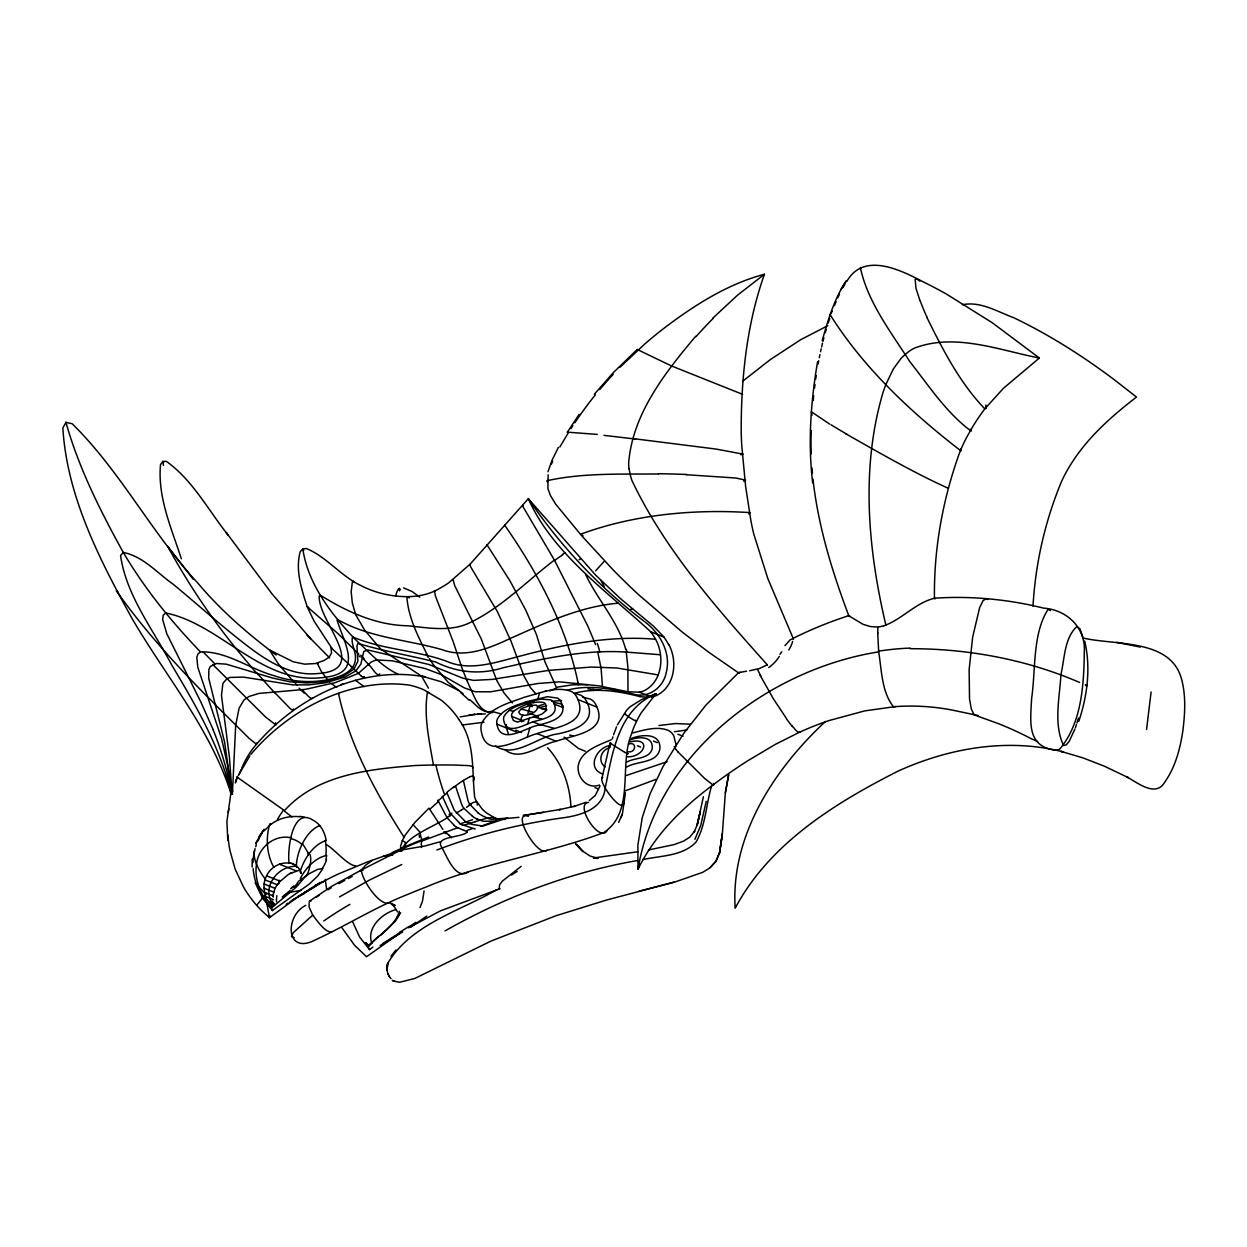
<?xml version="1.0" encoding="UTF-8"?>
<svg xmlns="http://www.w3.org/2000/svg" width="1247" height="1247" viewBox="0 0 1247 1247"><rect width="100%" height="100%" fill="white"/><g stroke="black" fill="none" stroke-linecap="round" stroke-linejoin="round"><path stroke-width="1.5" d="M252.159 867.024L252.221 859.058M279.281 880.288L279.063 883.359L277.847 884.045A44.05 30.77 -15.5 0 1 279.499 881.8M231.848 793.856L227.593 765.299L221.576 738.66L197.774 667.176L196.823 657.231L197.992 653.927L200.502 651.916C226.72 651.028 249.416 668.875 274.153 675.734C291.237 681.563 309.833 683.231 327.587 679.755C338.763 677.215 354.99 672.523 355.442 658.603C356.096 651.402 350.999 644.496 352.355 637.498L353.119 637.123C382.876 649.718 416.093 650.155 446.379 661.191C469.215 671.338 493.983 662.874 516.694 657.013C561.945 644.87 608.458 635.175 655.595 639.259C664.776 655.782 662.5 681.626 644.122 690.744A21.682 21.152 82.2 0 1 639.352 692.163L627.974 691.789L627.896 667.301L626.275 652.072C584.578 649.328 543.24 658.697 502.806 667.831C480.36 675.017 456.761 672.523 435.795 662.048C409.998 655.47 383.032 651.09 357.889 643.39L356.923 646.195L357.889 661.128L353.992 669.156L343.549 675.952L324.36 681.486L307.198 682.951L290.13 681.844L272.719 678.072L226.221 664.152L216.339 663.513L210.291 666.459L208.888 669.452L208.701 678.165L224.554 741.871L231.973 794.012M935.001 598.919L934.439 598.279C933.8 549.428 942.498 500.889 958.787 454.921A137.778 134.582 -68.1 0 1 960.486 450.541L961.297 450.666L960.876 448.982M232.394 794.183L235.683 725.224L239.112 708.14L244.007 699.972L249.041 696.45L258.986 693.426L305.39 689.357L335.537 682.561L358.388 673.364L371.123 662.063L376.033 659.959L391.994 660.77L425.352 668.626L440.861 674.424L464.352 687.892L475.123 691.726L490.585 691.82L537.94 683.496L559.451 681.844L598.778 685.819L627.974 691.789M403.42 848.178L421.548 840.743M811.189 430.589L811.002 437.791A330.439 322.755 -68.1 0 0 811.158 453.924M402.968 849.628L402.126 849.862A4.1 4.006 -68.1 0 1 401.799 851.031M496.057 820.09L495.402 818.25L486.844 813.184A45.391 44.331 -68 0 1 482.121 808.991L476.073 800.652A23.023 22.493 -68 0 1 474.655 796.942C471.709 770.864 475.497 742.339 458.958 719.613M739.268 673.333L709.091 652.493L682.639 632.4L638.76 594.85A741.061 723.837 -68.1 0 1 612.932 569.692L581.398 535.431L555.632 504.1L550.457 495.573L547.869 488.497L548.15 474.795M812 415.313L811.392 411.791L829.738 424.136M1033.015 606.167C1035.431 563.27 1045.157 520.638 1061.743 481.015C1077.938 446.286 1106.603 420.021 1136.5 397.06L1114.569 379.945C1083.004 356.19 1049.522 334.913 1013.889 317.782C997.444 311.781 980.501 300.932 962.294 304.751M725.38 792.64L728.653 774.746L725.38 792.64L722.372 833.651L719.55 852.823L715.84 861.396L709.699 868.037L702.653 872.339L675.375 881.847L606.837 899.944L555.648 915.859L490.928 941.111L414.752 978.49L399.414 982.293L393.475 980.937A12.548 1.637 58.6 0 1 392.961 980.672M424.074 890.919L422.468 901.254L420.005 907.582M1146.57 729.479L1151.09 692.007M648.549 697.291L640.054 696.637L640.147 695.405M421.252 844.328L421.47 842.208A74.274 12.408 67.7 0 0 421.439 840.961M813.215 400.505L813.683 395.704M625.433 792.78L622.456 813.636L618.668 822.412M365.48 942.638L368.644 946.302L372.089 942.841L369.018 945.226M814.54 388.066L815.008 384.419M228.295 812.467L228.825 808.773M815.725 379.026L816.224 375.534M719.55 852.823L722.372 833.651L719.722 852.122L716.199 860.789M817.58 361.692C810.784 401.643 807.822 442.545 812.67 482.901M395.845 596.269C395.704 594.367 398.526 585.56 400.412 589.691M818.126 363.921L818.702 360.742M624.217 752.003L610.048 743.118L601.896 778.377C599.745 784.441 623.734 816.177 624.014 801.556M405.493 845.045L405.275 842.317L402.345 840.478L405.415 834.804L414.783 822.568L428.968 808.134L442.872 829.364M819.31 357.686L819.903 354.631M325.95 859.744L326.652 855.458C315.366 857.593 305.328 868.458 300.34 878.512L301.119 879.369M368.676 945.413C379.182 934.704 394.972 926.287 399.399 911.323M269.882 915.579L269.43 917.698L261.667 910.669A115.332 112.651 -68.1 0 1 243.336 886.695L235.091 868.925L229.916 850.298A126.15 123.219 -68.1 0 1 227.905 835.131M703.417 796.739L697.089 825.296L700.362 811.407L697.26 824.688L694.096 832.248L694.719 831.188L689.747 837.158L683.559 841.117L673.972 844.64L648.393 849.986M820.542 351.716L821.181 348.786M235.356 782.976L236.166 779.235M230.789 793.918L226.907 821.477L227.796 840.447M706.223 801.307L700.736 825.389L694.906 839.309M397.98 674.035C383.094 667.753 368.364 651.433 355.224 639.415C331.172 613.945 308.071 584.36 302.803 548.898L306.544 548.54C326.932 557.144 340.93 576.13 360.991 585.607A104.202 101.771 -68.1 0 0 390.03 595.224C406.818 597.968 425.056 597.329 439.926 588.21A102.363 99.978 -68.1 0 0 448.826 582.739L470.057 564.205L528.338 498.706L595.723 575.21L620.476 598.654L653.397 626.103L664.137 637.139L650.669 631.73C607.273 591.717 552.327 553.107 528.338 498.706C560.152 545.718 599.386 587.493 644.683 621.707C660.131 633.227 671.307 652.882 666.257 672.445C663.575 687.315 648.44 698.756 633.382 694.096C611.856 688.952 589.301 684.307 567.385 690.137M821.617 346.931L822.49 343.19M609.97 747.608L610.484 745.425C596.471 747.015 586.261 768.526 602.644 773.966M639.306 863.984L638.043 869.175L637.856 845.263L642.252 817.58L650.092 793.7L662.968 766.624L683.917 733.08L705.911 705.116L738.583 672.647L746.594 671.182M477.18 805.079C478.848 798.844 470.743 803.489 468.685 805.406M711.71 785.626C705.973 804.253 705.896 824.891 696.044 842.068C682.421 856.393 660.785 855.536 642.766 859.651M822.942 341.413L823.862 337.828M474.094 778.814L473.361 781.027M301.057 872.947L300.059 871.871C303.8 859.464 313.293 844.125 326.215 840.603C324.875 832.326 320.619 823.908 312.81 820.043C291.969 806.513 287.169 850.89 289.101 862.846L289.803 863.236C280.17 861.583 270.022 867.553 266.25 876.485A44.05 35.96 11.7 0 0 265.237 878.979A33.872 27.637 17.7 0 0 264.988 893.366A40.855 35.804 -29.5 0 0 267.185 900.693M253.001 862.519A72.123 64.252 19.3 0 1 254.559 850.579L255.089 848.661M527.824 713.908L530.193 705.397L536.304 705.147A2.432 2.385 -68.1 0 1 537.301 706.176C539.39 713.081 521.417 718.911 518.986 712.614A2.51 2.447 -68.1 0 1 519.095 711.226L522.134 708.343L530.224 705.381M527.777 723.743L529.289 718.256M533.622 702.669L534.215 700.549L541.12 699.084L550.893 699.879A6.64 6.484 -68.1 0 1 553.574 702.653C560.791 716.464 541.837 719.27 532.905 721.857C524.27 724.725 506.204 736.026 503.694 720.205A6.827 6.671 -68.1 0 1 503.991 716.417C510.132 706.02 523.771 704.103 534.324 700.518M527.278 737.18L529.866 727.858M538.034 698.398L539.592 692.786M695.655 336.331C665.072 372.65 632.26 414.238 628.644 463.401A49.257 48.649 48 0 0 629.049 468.856M822.225 340.493C828.102 320.105 834.056 299.202 845.918 281.37M1076.987 723.026L1078.452 718.085M231.615 794.245L232.675 790.754M612.23 738.988L612.869 736.883M1078.764 721.358C1087.415 695.732 1090.876 667.769 1084.75 641.176M1075.46 727.609L1076.473 724.554M613.54 734.81L616.517 726.861M255.697 846.744L256.352 844.843M619.977 367.242L644.917 343.86A450.354 439.879 -68.1 0 1 666.693 326.184C696.278 304.05 728.404 283.802 764.442 274.262C746.61 324.469 741.139 378.246 741.186 431.275A306.933 299.81 -68.1 0 0 741.84 446.504L745.597 486.174L750.725 519.64A249.166 243.368 -68.1 0 0 753.749 533.965L767.825 578.577L793.497 639.134M547.979 471.756L552.031 460.252L558.375 447.377M621.1 817.596L622.269 814.322M832.341 311.173L830.128 314.696C863.532 367.881 910.949 412.321 960.486 450.541M1074.93 729.012L1069.162 741.435L1066.216 744.895L1063.629 745.519C1053.247 724.164 1059.732 697.509 1060.948 674.409C1064.642 658.634 1064.299 638.199 1076.769 626.618L1079.933 628.753L1083.331 638.589M239.159 774.449L240.983 769.664M235.574 782.165L237.538 777.13L236.759 776.865L284.472 810.612C317.05 774.387 369.471 769.165 415.313 765.518C429.716 764.972 444.15 764.77 458.569 765.144C461.437 765.845 475.076 764.505 472.597 768.308M402.345 840.478L400.49 846.666L401.456 849.69C408.954 835.334 432.179 827.416 447.127 817.861L453.846 824.891M834.461 305.624L836.098 301.665M551.455 464.118L552.686 461.187M600.088 785.859L595.318 795.383L589.301 800.558M606.899 830.938C598.919 842.941 574.15 803.801 588.615 802.398M601.896 778.377L602.395 777.567A79.356 9.836 56.6 0 1 602.8 777.38M800.418 731.724C797.675 734.499 794.23 727.593 792.157 726.019M241.762 767.965L244.116 762.868A93.166 91.015 -68.1 0 1 253.437 747.857C289.74 703.776 346.775 672.008 404.916 674.58A112.401 109.066 -54.9 0 1 414.955 675.438M617.343 724.959L626.602 710.276A38.439 37.55 -68.1 0 1 630.686 706.394L641.924 699.411L655.984 693.722L641.301 712.707A80.369 78.499 -68.1 0 0 637.95 718.537L634.427 725.941A82.785 80.868 -68.1 0 0 631.294 734.561C618.699 765.752 635.393 811.454 603.829 832.575C545.999 854.289 483.665 862.628 426.49 886.866A720.049 703.308 -68.1 0 0 407.644 894.442C375.643 906.99 346.526 925.508 315.413 939.864C285.532 955.716 284.503 915.875 305.811 905.322M837.766 297.877L839.465 294.261M257.88 841.102L258.752 839.293M390.732 902.314C380.927 909.11 361.287 879.104 361.427 869.985L398.572 851.187M400.646 912.726L395.626 920.863L380.522 935.437M256.025 843.003L264.083 829.286L255.651 843.783M238.317 775.54L249.899 755.791M319.731 825.545C305.733 831.219 296.474 852.028 296.365 866.696L297.051 867.086A13.374 10.381 4.5 0 0 290.021 862.69M276.179 655.002C247.67 633.819 220.735 610.329 197.774 583.035C151.698 533.326 120.538 471.179 72.17 423.762L65.935 422.297L62.864 428.048C66.948 496.275 99.604 559.778 132.135 618.652C165.867 676.575 210.899 729.23 231.131 794.09M559.841 447.018L568.258 432.912L567.354 432.179L579.138 414.378M424.993 676.638L414.955 675.406M401.066 849.815L401.098 851.015M843.003 287.558L844.827 284.487M397.247 917.465L398.604 915.236M846.167 280.98L840.665 289.928M306.248 875.519L296.131 887.241L271.581 907.894L272.376 910.544L309.381 883.998L317.845 875.893L322.879 868.551L317.814 869.346L309.35 873.601L298.594 881.193L296.053 885.027M570.955 428.687L572.872 425.741M399.352 588.225L399.399 590.844M574.851 422.764L576.893 419.725A371.933 363.298 -68.1 0 1 595.349 394.847M258.955 836.69L263.413 830.268M846.697 281.619C863.283 251.925 899.835 269.477 922.11 281.323A513.842 501.886 -68.1 0 1 946.426 294.058L992.222 322.708L1039.374 358.029L1003.445 388.285L984.818 408.845A214.733 209.73 -68.1 0 0 973.065 426.115L968.249 434.486A144.652 141.285 -68.1 0 0 960.439 450.526M468.202 872.136C455.389 880.211 446.909 856.081 441.672 847.227C434.174 835.88 461.826 837.968 467.266 832.014M403.607 587.898L412.243 591.608L419.756 597.157M497.054 889.61C459.535 911.261 410.684 924.354 387.677 963.448C386.056 968.794 387.194 974.624 391.044 978.692M390.981 956.355L395.938 949.949M784.955 645.634L790.208 639.789L792.952 638.635M250.896 754.357C288.571 709.59 349.893 677.121 409.452 685.117A82.099 80.198 -68.1 0 1 423.668 689.731L441.017 700.035A81.99 80.073 -68.1 0 1 458.958 719.613M360.056 871.419L365.449 865.356L372.105 860.446M264.161 830.783L271.487 823.69L269.944 823.753C265.471 837.064 266.702 855.052 273.81 867.164M513.452 711.351L511.878 713.752A4.645 4.536 -68.1 0 0 511.675 716.339L513.374 720.501L517.302 722.122L541.634 714.282L546.389 710.4L545.594 704.399A4.52 4.411 -68.1 0 0 543.754 702.513C533.373 700.627 521.885 705.366 513.452 711.351L509.415 710.307M523.007 715.186L521.417 717.602A4.645 4.536 -68.1 0 0 521.215 720.174L521.651 721.888M279.593 881.832L288.79 874.069L300.013 869.923M594.289 394.317L613.43 372.51L637.217 349.472L638.215 349.784M603.875 561.727L595.645 570.799M710.182 867.6L715.84 861.396M613.197 374.349L609.3 378.558A371.933 363.298 -68.1 0 0 599.745 389.516M292.157 872.464L289.725 873.555M378.496 936.294L372.183 942.561M712.707 318.25L737.678 295.056L764.442 274.262M294.043 885.697L290.863 888.706L293.123 886.633M825.405 721.499C774.325 769.056 730.524 835.677 735.169 908.206C769.383 843.767 834.586 803.317 897.793 771.254C949.185 747.841 1008.137 737.663 1063.52 751.988L1061.135 751.427L1082.942 757.88L1104.359 766.188L1128.301 777.645L1127.039 777.021C1137.28 782.508 1155.642 797.768 1164.714 782.228C1175.5 766.952 1180.223 748.574 1182.92 730.337C1184.962 713.705 1186.022 696.418 1181.797 680.036C1171.619 638.48 1115.519 645.587 1083.222 638.059M282.258 897.029L284.55 895.05M426.77 916.093L410.528 927.3M546.965 850.251C538.158 858.669 509.929 810.207 528.432 816.302M285.329 894.395L288.493 891.776M295.664 885.9L296.443 885.261M294.089 887.209L294.869 886.555M289.288 891.122L290.083 890.467M486.985 544.783L509.852 580.681L525.766 610.11L536.381 634.442L544.955 661.83L556.333 687.284L572.607 684.821L587.696 684.681M651.324 697.369L655.984 693.722C618.231 709.512 612.433 753.063 605.2 788.182C602.597 810.815 577.673 816.099 559.015 818.359C517.318 824.516 476.245 834.913 436.871 850.002M743.009 380.959L770.365 359.572L800.59 339.761L827.883 325.638M522.852 504.864L523.304 507.233L554.401 560.074C526.686 581.289 501.855 607.258 470.119 622.596C450.572 632.167 428.469 627.865 407.816 625.776C375.706 625.246 346.479 611.498 320.152 595.1L319.232 596.237C318.047 622.019 371.341 669.873 317.954 673.52C289.881 676.607 264.972 659.647 243.913 643.234C219.659 624.342 196.808 603.735 173.099 584.188C157.262 573.028 143 556.24 123.313 552.483C100.43 511.052 78.701 467.952 65.935 422.297M363.36 869.97L361.427 869.985L331.905 886.181L309.303 901.3L309.022 906.881L312.716 915.142L293.372 932.585L291.455 936.606L294.198 937.697M369.05 948.499L369.58 949.622L372.947 947.034M453.394 787.558L455.498 785.969A44.05 6.859 -41.5 0 1 463.338 780.435L469.542 776.975M470.057 564.205L470.555 566.684L497.382 611.622L511.052 641.239L523.943 675.968L530.489 687.721L535.914 693.878M322.053 881.878L297.986 896.749M504.661 525.143C537.27 572.077 566.325 625.854 578.125 683.153M403.015 849.425L399.695 851.405M521.168 866.306L502.292 881.193L499.626 884.7L499.19 888.628M316.255 897.31L319.061 895.408M318.234 883.687L320.027 882.486M608.396 748.153C600.415 750.912 597.905 761.964 605.154 766.905M399.274 933.613L366.556 956.73L354.538 945.226L341.912 927.721M415.937 922.312L409.827 926.303M316.411 884.887L293.715 899.399M511.488 875.051L517.146 871.45M579.091 559.716L580.447 558.843M286.171 904.278L288.057 903.062M289.943 901.846L291.829 900.615M383.297 943.309L398.416 933.551M562.413 554.432L565.156 552.702M409.234 926.334L399.149 932.569M748.808 513.967L750.164 512.626C693.987 508.947 633.99 514.512 580.837 534.137L583.082 535.836M472.504 816.255L463.978 808.415L461.234 810.082M767.279 664.822L759.361 668.563L749.603 670.746M380.164 945.491L402.719 931.883M339.511 896.874L369.907 879.836L401.783 864.514M291.985 900.287L294.978 898.51M453.113 579.637L454.765 585.763L481.451 639.352L496.742 680.488L504.193 693.207L512.455 702.934M408.564 927.784L440.378 910.887L500.078 888.659M327.961 889.828L331.11 887.973M445.008 930.917C504.645 897.092 569.754 872.23 637.435 860.555M338.857 883.64L344.718 880.491M348.396 878.543L352.184 876.563M549.787 690.9L556.785 687.892M315.32 885.323L318.655 883.687M667.098 761.714L625.994 775.603M491.474 711.336C482.885 714.157 475.886 704.664 469.948 699.848M883.858 625.823C902.095 619.338 915.563 602.769 934.439 598.279M611.186 739.783C598.513 745.301 579.606 751.13 578.031 767.232C577.813 778.487 587.68 789.413 599.402 785.049M895.517 706.566L864.67 710.899L828.881 720.595A322.63 315.132 -68.1 0 0 798.875 732.535L775.291 744.412L747.296 761.044A540.917 528.354 -68.1 0 0 713.097 784.877C682.623 807.37 654.831 834.789 638.043 869.175C656.842 754.31 767.856 669.374 878.683 651.869L877.701 632.853M435.203 590.642L434.392 590.953L435.468 596.144L453.191 641.659L461.078 665.384M297.69 896.577L303.956 893.803L305.11 892.088M626.82 766.967C637.046 760.795 657.418 763.46 659.85 748.948C661.159 732.753 641.94 734.312 631.637 738.349M421.533 841.148L457.727 827.712L464.211 830.44M537.067 733.595C520.498 737.85 485.738 762.088 481.155 730.415A13.078 12.766 -68.1 0 1 481.732 723.166C489.962 707.439 509.353 702.856 524.738 697.12C539.686 693.348 556.146 685.647 571.485 691.508A12.719 12.423 -68.1 0 1 576.644 696.839C591.078 724.523 553.855 727.375 537.067 733.595L556.162 741.264C572.95 735.044 610.173 732.192 595.739 704.508A12.719 12.423 -68.1 0 0 590.579 699.177L582.536 697.073M556.162 741.264C540.154 744.381 520.576 762.182 505.051 749.821M626.976 761.979C634.817 757.475 649.313 759.252 652.15 748.917C653.833 735.652 638.308 736.525 630 739.939M586.23 802.226L573.776 806.544L575.038 806.154L559.233 809.677L560.558 809.428L523.241 815.507L543.489 812.358M340.821 684.681L343.284 683.839M656.016 779.375L625.433 790.754M627.693 756.835C645.104 757.007 651.807 736.712 630.078 741.856M396.047 909.531C381.426 913.583 367.491 927.597 371.263 941.547M518.923 817.331L505.425 818.578L482.932 826.091L471.927 824.361A40.481 18.783 64 0 1 469.651 823.519L468.015 822.739M526.078 701.812C515.775 705.646 502.79 708.717 497.288 719.254A8.76 8.558 -68.1 0 0 496.898 724.117C500.281 744.412 522.976 729.869 534.355 726.237C545.796 722.917 570.113 719.316 560.854 701.609A8.526 8.324 -68.1 0 0 557.409 698.055L547.433 696.714L526.078 701.812L529.554 703.199M475.06 821.726L482.043 819.56A33.061 2.588 -20.5 0 1 487.312 818.141L492.674 817.393L495.792 818.203A22.976 22.446 -67.9 0 0 499.611 819.154L505.097 819.435M743.617 481.108L745.566 480.142L735.964 478.022L686.318 474.717M439.723 841.912L424.65 846.058L402.454 849.815M628.254 751.801C636.453 753.094 636.843 740.78 628.441 744.147M538.735 705.802L543.879 704.352M538.564 707.766L546.669 705.802M978.053 715.497L951.492 709.933A228.248 222.948 -68.1 0 0 893.491 706.753M632.853 732.862C644.278 730.103 656.842 725.832 668.33 730.399A12.751 12.454 -68.1 0 1 673.816 735.964L676.279 745.659M673.801 882.206L639.212 891.169M567.354 432.179L597.266 434.408M460.237 716.916L474.92 714.391L469.246 714.89M658.899 725.505L675.484 723.556L690.37 724.211M462.294 724.99L483.976 722.231M574.415 693.223C596.222 687.518 618.652 691.119 640.054 696.637M551.688 701.344L561.555 700.471M541.479 708.826L545.859 708.982A2.432 2.385 -68.1 0 1 546.841 710.011M674.409 731.74L686.926 729.978M507.794 818.032L491.723 819.31A28.042 21.651 69.7 0 1 488.45 818.531L482.605 815.865A45.219 34.776 69.2 0 1 477.835 812.701M637.903 851.748L593.494 857.983L598.139 858.372L589.971 856.003L582.146 850.75L576.254 844.422L583.035 851.53L575.506 843.564M740.983 454.734L743.072 454.142L716.277 449.091L632.759 438.554M383.967 856.003L392.634 855.146M630.53 609.362L632.743 609.05M618.185 603.189C579.777 606.494 544.69 623.173 509.961 638.604C489.073 648.393 465.147 658.354 442.108 649.671C407.27 639.68 369.658 637.841 337.734 619.603L337.08 620.258C345.232 645.946 364.514 674.424 320.978 677.745C260.841 683.917 220.75 624.186 165.789 612.963L163.186 615.207L162.671 619.588L166.817 633.803L200.892 702.108L213.284 729.931M364.264 677.713L362.783 677.121M339.387 693.519L338.529 693.597C349.487 744.708 375.83 793.03 404.012 837.173M496.93 821.056L483.68 821.243A34.978 21.776 66.1 0 1 479.908 820.167M478.864 714.188L477.242 714.266L481.451 714.048L474.156 714.453M309.739 901.082L310.877 901.222M479.783 714.141L485.301 713.908M910.263 648.705C967.875 648.627 1026.562 659.445 1079.559 682.452M861.381 267.606L860.383 267.622C867.616 302.07 891.028 332.216 909.827 361.646C928.766 385.666 946.426 412.882 971.101 431.057L971.07 428.999M658.432 473.954C621.302 474.374 583.237 472.66 546.856 480.75L547.277 481.872M232.113 793.793L229.354 756.602L221.467 695.421L222.901 683.34L226.97 678.68L230.165 677.433L243.305 677.09L293.123 684.93L309.178 684.852L325.638 682.748L344.811 677.105L355.863 670.917L360.851 664.152L363.734 651.526L367.787 649.968L429.015 664.511L462.855 678.212L473.657 680.394L492.316 679.381L548.524 670.403L591.39 667.051L616.938 668.002L658.182 674.923M554.525 702.575L560.433 703.713A6.64 6.484 -68.1 0 1 563.13 706.503M492.596 712.629C478.365 712.505 474.437 695.67 468.934 685.273M521.527 732.55L515.744 730.181A8.76 8.558 -68.1 0 0 515.993 731.786L496.898 724.117M587.883 688.89L601.584 690.261M626.275 652.072L660.505 654.769M297.222 866.384C287.87 865.605 278.502 870.765 273.358 878.48A28.697 28.026 -68.1 0 0 271.145 882.315A23.631 23.085 -68.1 0 0 269.679 886.181A21.199 20.7 -68.1 0 0 268.947 890.187A21.028 20.544 -68.1 0 0 268.978 894.239M1037.675 741.622L1030.568 738.395A333.65 325.888 -68.1 0 0 997.553 723.338L974.188 714.905L971.335 709.107L969.527 699.006L969.137 669.748L972.644 637.201L979.69 607.445L983.182 600.415L986.658 598.7A370.936 362.316 -68.2 0 1 1043.521 608.115C1066.809 609.721 1085.981 627.771 1084.298 652.087C1083.861 684.899 1081.741 723.244 1059.638 749.151A8.246 8.059 -68.1 0 1 1055.508 750.258C1026.39 746.283 1030.474 721.966 1031.596 698.71C1035.805 670.356 1032.313 633.912 1047.994 609.487L1050.488 610.484M299.919 816.364L304.33 817.05M291.408 837.859C274.886 833.916 258.659 847.149 256.617 863.454A77.143 56.551 13.8 0 0 259.205 887.381M1116.611 642.33L1140.382 647.084M472.582 776.273L473.751 776.741A32.765 6.516 -44.2 0 1 474.187 778.72M1039.374 358.029C999.206 350.204 955.124 332.668 914.659 348.053A41.743 41.245 -33.2 0 0 909.468 351.062L904.932 354.678A53.278 53.06 -29.3 0 0 900.755 358.777L893.398 368.863L885.978 384.31A149.328 149.204 27.2 0 0 883.047 392.415C860.586 468.155 867.928 549.241 885.884 625.121M575.974 693.613L581.024 695.343A12.719 12.423 -68.1 0 1 586.184 700.674C598.42 722.496 574.041 730.586 557.565 733.953C537.301 736.385 514.995 759.049 495.495 745.987M521.075 708.982L532.968 712.208M533.451 716.838L541.79 719.098M492.113 711.476L501.091 713.908M539.904 724.445L554.104 728.31M569.645 735.013L573.199 735.979M254.559 850.579C252.19 858.419 259.501 871.902 265.252 878.979M849.799 616.08L848.178 615.426L863.111 624.342L870.609 626.586L877.732 627.023A20.466 13.904 -24.6 0 0 883.827 625.713M273.264 896.749L272.547 894.567M300.917 890.405L290.411 892.244L283.786 895.705M1085.358 684.79L1087.01 685.195L1086.262 684.634M272.454 910.591L262.322 897.887L267.871 900.365L272.501 906.631M585.311 751.24L578.546 748.527L564.065 737.148M741.373 393.912L742.62 394.348L671.494 365.948L637.217 349.472M611.046 743.259L610.671 743.118A43.255 1.746 32.4 0 0 610.064 743.041M627.724 753.64L626.882 753.297M683.013 736.229L677.885 734.234M639.352 692.163L649.671 696.309M577.673 699.411L596.767 707.08M653.475 741.077L657.294 742.62M554.12 704.009L562.802 707.501M637.42 745.768L640.599 747.047M537.504 706.675L546.17 710.151M526.468 702.809L531.674 704.898M527.154 704.508L532.36 706.597M529.71 713.222L538.392 716.713M532.905 721.857L541.588 725.349M511.675 716.339L523.818 721.218M594.99 787.59L598.17 788.868M479.908 820.199L476.806 818.811M292.234 863.953L296.225 865.558M392.088 904.106L394.068 904.901M279.515 864.218L296.1 870.874M266.593 875.768L280.123 881.208M264.972 879.821L277.317 884.793M264.099 883.952L275.244 888.425M263.99 888.207L273.888 892.182M264.66 892.493L273.311 895.969M266.063 896.718L273.452 899.695M268.822 901.924L274.714 904.652M392.571 904.293L395.299 905.4M271.971 900.864L274.589 904.309M264.894 893.382L255.183 882.72L262.447 897.934M675.562 746.891L674.222 746.532L675.313 748.668M463.058 693.644L448.25 682.39L433.488 664.885M625.573 713.814C620.523 711.928 639.524 724.164 635.378 720.189M308.555 607.46L307.198 606.712C301.525 589.285 295.134 569.957 300.231 551.704L302.803 548.898L303.769 550.286M462.356 824.797L472.41 828.133A123.282 46.794 62.6 0 1 475.169 829.006M845.622 433.644C878.2 452.256 917.278 474.515 948.406 488.31M331.858 648.222L314.073 621.131L307.198 606.712L338.249 633.85L358.855 654.192M457.727 827.712L456.511 826.948M459.239 690.729L441.267 681.766L421.174 675.936L380.631 649.032L364.592 630.094L355.707 614.755L352.293 602.737L351.171 591.702L352.387 581.71L353.26 581.196L354.242 582.458M893.491 706.8C881.551 691.789 881.723 670.169 878.683 651.869M318.266 663.373L304.611 664.152L293.232 661.783L269.523 649.999L278.346 663.903L292.281 680.27M364.077 686.661L355.364 680.207M464.492 820.62L454.313 810.301L446.894 792.671M987.78 599.511L986.658 598.7A350.953 342.785 -68.1 0 0 934.439 598.217M390.95 903.748L394.177 906.117L393.382 905.353L397.528 911.916M459.255 822.724L449.964 812.888L442.389 796.365M409.421 597.859L406.896 596.845C408.174 617.53 418.353 636.999 427.596 655.408M477.85 812.654L470.01 804.533A18.175 13.842 68.5 0 1 468.155 801.182L463.354 780.404M326.792 844.827C335.427 850.189 347.632 865.387 355.847 865.932M360.804 675.578L352.48 667.628M460.579 692.475L469.324 700.362M331.686 683.715L336.144 687.159L337.329 686.645M448.998 835.287L445.039 831.827M118.169 592.387L116.298 590.673C143.296 629.08 175.141 664.074 208.109 697.509M350.984 666.194L331.032 647.723L331.531 653.069L329.037 657.278L324.142 660.489L317.112 662.905L321.212 671.245L327.587 679.755M919.803 281.167L916.763 278.751L915.142 279.297L915.999 288.306L919.99 300.745M329.941 682.109L328.382 680.581M429.015 692.677L427.472 692.054C423.528 716.152 429.373 741.186 433.426 765.035M329.629 657.902L306.559 634.489M412.991 824.641L419.6 831.671L421.517 838.872M301.836 689.84C304.673 691.726 310.332 699.785 312.529 698.351M297.051 685.086L296.007 684.042M215.154 704.617L249.088 738.333L256.336 744.163L257.053 742.776M402.111 849.659L367.319 861.973L338.327 873.991A267.934 261.699 -68.1 0 0 324.407 880.959L296.833 897.715L269.43 917.698L267.076 904.496M212.754 664.464L265.658 717.103L275.868 724.912L275.618 722.808M547.573 747.717C562.381 763.756 569.832 785.298 570.97 806.856M200.502 651.916C171.338 621.645 144.683 588.74 123.313 552.483L120.569 555.476C126.181 595.692 153.272 629.626 171.681 664.963C195.997 705.708 220.423 747.483 231.381 794.121M450.354 836.612L451.476 837.828M369.58 949.622L359.572 936.965L352.652 921.782M272.251 906.522L271.581 907.894L265.798 900.817L258.675 887.443M310.643 638.745L271.955 593.79L226.284 532.563L227.952 534.885C208.187 509.992 192.584 480.048 166.35 461.343L162.78 461.421L160.536 464.554C157.403 497.039 171.494 528.432 181.361 558.765M274.013 691.882L290.224 708.577L292.842 710.463L293.497 708.92M767.435 664.978C716.729 608.255 664.885 549.849 631.964 480.578A56.146 55.959 -9.2 0 1 630.421 475.497L629.096 468.856M302.834 844.079L308.04 852.73M677.885 751.832L704.617 778.424L712.38 784.519L713.908 784.924L713.674 783.475M368.395 664.511C371.06 665.586 377.467 678.384 379.774 673.848M251.473 666.974C219.285 629.969 190.947 589.176 167.612 546.233L193.238 579.309M365.075 942.763L368.722 946.941M163.638 462.434L162.78 461.421L163.419 465.396M365.854 942.545L368.629 945.787M447.127 817.861L437.853 800.184M786.374 718.412L773.187 698.476L760.093 675.204M421.704 676.388L428.454 688.157M312.716 915.142C317.19 920.551 325.779 933.832 332.216 931.618M429.436 658.587L431.571 662.032A14.138 2.058 55.9 0 0 433.488 664.9M585.56 574.259C597.64 600.01 618.387 621.676 625.729 649.5M600.883 580.416L604.296 586.62M554.401 560.074L587.961 626.368L595.583 644.59M668.844 644.59C677.932 661.253 674.892 687.019 656.249 695.608A21.589 20.591 -45.2 0 1 651.402 696.979M388.113 973.954L389.391 976.619M926.63 316.894C942.592 349.269 959.66 382.689 984.818 408.845L986.081 408.252L985.847 405.041M273.779 905.852L272.267 901.971M467.033 680.8L462.076 668.298A22.384 1.886 68 0 1 461.109 665.462M508.34 733.797L506.438 727.952A8.76 8.558 -68.1 0 1 506.407 724.678M848.755 615.597C832.108 571.516 818.157 526 812.95 479.019M364.249 676.591L364.373 677.012A24.644 2.447 49.3 0 1 364.249 677.698M455.498 785.969L462.029 805.406A15.042 8.947 63.7 0 0 463.978 808.399M597.687 651.745L601.085 668.314L602.472 686.411M231.583 793.856L228.606 778.845A228.139 150.482 62.6 0 0 213.206 729.947M231.038 788.587L231.817 793.996M325.249 879.306L326.543 888.752M811.922 467.828L812.436 473.424M614.974 689.373L615.005 691.446M593.26 689.264A11.254 2.291 81.9 0 1 593.323 690.542M663.996 637.264A50.114 47.355 -76.8 0 1 668.657 644.699M650.638 631.746A50.036 49.568 -57.1 0 1 655.548 639.275M578.296 684.681A11.254 2.026 82.3 0 1 578.047 683.262M545.126 691.337A59.248 14.761 -7.2 0 1 545.718 690.916M554.697 560.464A119.821 110.936 -44.9 0 1 562.662 554.853M350.937 666.428A13.904 3.289 45 0 1 352.34 667.784M428.189 657.387A22.197 2.463 56.8 0 1 426.193 653.802M328.553 680.924A8.963 1.387 51.5 0 1 327.712 680.051M293.949 681.719A37.285 3.336 47.9 0 1 291.985 679.709M256.866 673.333A84.391 8.823 47.9 0 1 251.161 666.927M214.827 663.809A286.763 73.557 43.1 0 1 202.84 651.573M215.7 704.929A117.608 4.848 44.7 0 1 208.857 698.039M597.313 643.39A36.288 12.299 73.4 0 1 599.807 651.932M626.243 649.328A47.822 31.035 81.3 0 1 626.805 651.932M295.336 683.013A64.828 5.424 47.7 0 1 293.715 681.376M263.74 680.566A68.788 2.416 47.9 0 1 257.069 673.224M360.773 655.221A41.884 1.356 46 0 1 364.077 658.665M359.011 655.797A36.833 2.4 45.8 0 1 360.18 657.013M362.285 657.699A31.175 2.977 45.9 0 1 368.535 664.604M304.112 693.098A104.67 9.384 47.9 0 1 299.109 688.173M274.761 692.802A63.051 1.263 48 0 1 263.99 680.987M468.669 684.416A24.924 1.044 67.9 0 1 466.908 680.27M329.582 681.049A24.753 1.699 47.2 0 1 327.93 679.444M362.877 677.23A24.644 2.541 49.5 0 1 360.929 675.734M779.313 656.405A23.428 13.358 -39.1 0 1 768.775 667.535M792.593 641.426A39.951 11.394 -43.7 0 1 788.837 649.952M779.921 654.27A42.71 3.04 -55.8 0 1 781.76 651.791M877.826 633.18A65.125 10.568 82.7 0 1 877.841 627.366M740.593 672.429A45.017 1.107 -10 0 1 738.692 672.647M604 435.374A88.475 1.044 7 0 1 635.611 439.084M695.982 336.659A486.907 460.517 77.2 0 1 712.988 318.562M658.51 473.704A134.427 14.403 0.7 0 1 686.879 474.483M1086.714 685.491A188.546 3.959 27.4 0 1 1085.763 685.679M878.605 651.152A288.618 271.41 -62 0 1 910.279 648.081M678.337 752.206A37.987 2.588 43.4 0 1 675.64 748.964M792.406 726.533A48.929 6.001 59.4 0 1 786.561 718.927M421.517 847.477A89.784 15.4 66.5 0 1 421.548 844.92M472.099 828.647A77.252 2.634 -20.5 0 1 467.002 830.549M464.165 830.331A84.157 24.784 61.2 0 1 467.22 831.874M480.812 826.325A57.175 1.076 -20.7 0 1 493.828 821.508M469.667 776.819A32.749 6.422 -44.5 0 1 472.644 776.211M447.112 792.11A57.097 8.261 -41.2 0 1 453.83 786.857M442.311 796.864A64.517 9.493 -41.2 0 1 446.675 793.279M438.071 800.855A62.771 10.6 -41.4 0 1 442.342 797.238M430.386 808.789A67.852 13.639 -41.6 0 1 438.43 801.603M326.527 859.916A61.711 46.31 15.9 0 1 322.381 868.302M325.296 840.431A62.755 43.427 47.6 0 1 325.888 855.115M271.612 823.831A42.055 37.379 24.3 0 1 299.904 816.738M255.916 882.673A72.123 64.252 19.3 0 1 253.157 868.613M256.695 905.416A104.904 58.079 -25.1 0 1 266.967 893.288M297.503 866.868A21.059 15.276 8 0 1 301.306 872.931M300.621 873.071A15.619 11.363 3.6 0 1 300.808 873.43M301.603 879.416A16.788 11.862 -15.1 0 1 301.431 879.821M298.064 884.497A16.788 11.862 -15.1 0 1 297.674 884.856M276.507 901.799A40.855 26.078 -45.1 0 1 276.85 895.72M273.218 896.749A33.872 24.488 -11.5 0 1 277.707 884.014M628.301 753.656A40.839 1.403 30.9 0 1 627.506 753.5M627.179 753.484A40.839 1.45 31 0 1 624.716 752.315M323.768 920.972A280.216 166.849 -12.1 0 1 349.939 904.356M400.895 849.846A44.128 4.926 -12.2 0 1 402.952 848.256M405.275 844.843A37.535 16.086 52.9 0 1 404.527 847.399M460.003 823.971A62.989 5.159 -19.8 0 1 472.629 819.669M464.055 825.327A46.435 3.149 -20 0 1 470.213 823.191M469.714 823.503A35.072 2.4 -20 0 1 475.138 821.695M450.572 815.616A51.61 1.917 -28 0 1 446.738 817.658M451.913 813.153A45.11 3.445 -27.7 0 1 448.998 814.727M461.421 810.067A35.867 5.549 -26.8 0 1 456.308 812.997M471.257 804.144A29.866 2.198 -29.5 0 1 466.472 807.323M402.968 849.378A51.501 22.165 47.4 0 0 403.451 849.051A21.745 9.384 49.8 0 0 404.683 847.898M419.179 835.319A73.869 14.309 63.5 0 1 419.475 837.47M448.904 835.085A52.374 6.936 60.7 0 1 450.245 836.378M445.927 833.651A45.453 5.845 61.6 0 1 443.948 831.718M456.651 827.322A44.908 12.906 61 0 1 453.986 825.327M468.061 823.02A47.822 21.791 63.1 0 1 464.523 820.916M476.806 818.967A47.215 29.071 65.3 0 1 472.473 816.411M309.755 865.761A52.577 35.056 8.4 0 1 306.528 875.628M310.254 854.834A53.45 35.399 10.1 0 1 309.911 865.792M307.791 852.699A51.563 30.364 28.8 0 1 308.523 854.787M291.33 838.748A16.476 10.833 21.4 0 1 301.977 844.484M324.08 881.193A52.577 28.011 -9.2 0 1 322.895 882.143M273.249 905.821A37.239 36.366 -68.1 0 1 271.69 903.077A28.307 27.652 -68.1 0 1 269.757 898.214M269.773 898.199A23.132 22.586 -68.1 0 1 268.978 894.239M846.729 434.159A89.114 3.912 29.1 0 1 831.063 424.791M926.942 317.19A77.953 12.626 61.2 0 1 920.317 301.166M792.858 638.448A409.764 400.24 -68.1 0 1 848.771 615.644M760.764 676.045A54.681 5.674 57.6 0 1 757.817 669.951M825.265 332.684A277.411 270.958 -68.1 0 1 826.231 329.395M828.211 323.004A277.411 270.958 -68.1 0 1 829.738 318.421M444.228 793.669A75.631 21.028 74.3 0 1 436.014 765.642M277.504 819.388A76.846 73.23 -0.4 0 1 283.661 810.036M284.94 811.548A71.344 7.155 38.7 0 1 291.829 816.879M462.45 825.109A46.42 17.255 61.9 0 1 459.332 823.067M392.275 852.589A479.939 342.566 -8.7 0 1 428.625 837.033M393.818 980.734A13.125 1.715 58.9 0 1 393.304 980.843M393.023 980.766A13.265 1.777 59.3 0 1 392.337 980.204M387.084 970.041L387.677 963.448L387.084 970.041"/></g></svg>
